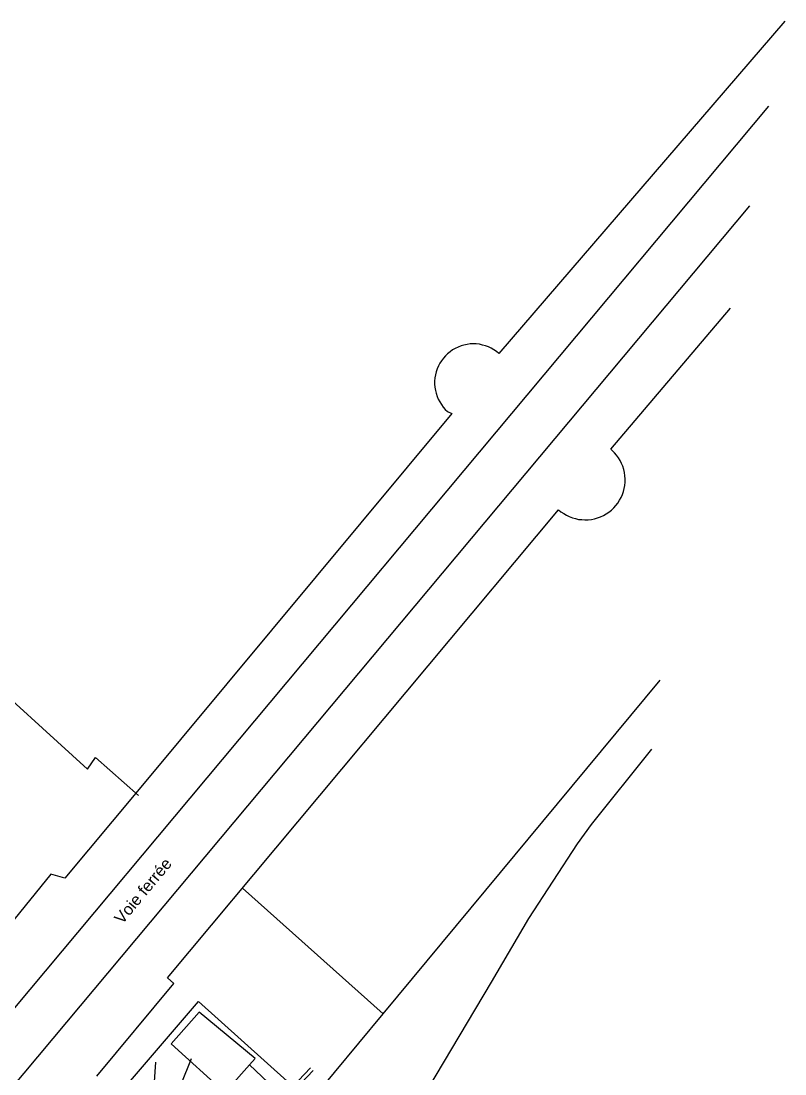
# Model space of a CAD drawing. Extents: x 0 to 613264, y -387505 to 675.
# Drawn here: x 560515 to 613264, y -237655 to -164971 of the extents above; entities that cross this region are included whole.
import ezdxf
from ezdxf.lldxf.tags import DXFTag

# ---------------------------------------------------------------- set-up
doc = ezdxf.new("R2010")
doc.units = 0
for name, color, linetype in [('DWG_280-140115-P - Général', 252, 'Continuous'), ('EDF_SSL', 252, 'Texte-Electricite'), ('prlm-VRD', 2, 'Continuous')]:
    doc.layers.add(name, color=color, linetype=linetype)
doc.layers.add('Fond topo - VOI', color=252, linetype='Continuous', lineweight=25)
doc.styles.add('2000_ARIAL', font='arial.ttf', dxfattribs={"height": 0.4})
doc.styles.add('Lignes', font='arial.ttf', dxfattribs={"height": 0.35})
tags = doc.linetypes.add('Texte-BT', pattern='A,5,-0.25,["BT",Lignes,S=1,R=0,X=0,Y=-0.18],-1.25', length=6.5).pattern_tags.tags
tags[15:16] = [DXFTag(74, 4), DXFTag(75, 0), DXFTag(340, '0'), DXFTag(46, 0.0), DXFTag(50, 0.0), DXFTag(44, 0.0), DXFTag(45, 0.0)]
tags[4:5] = [DXFTag(74, 4), DXFTag(75, 0), DXFTag(340, '0'), DXFTag(46, 0.0), DXFTag(50, 0.0), DXFTag(44, 0.0), DXFTag(45, 0.0)]
tags = doc.linetypes.add('Texte-Electricite', pattern='A,5,-0.25,["ELEC",Lignes,S=1,R=0,X=0,Y=-0.18],-1.25', length=6.5).pattern_tags.tags
tags[15:16] = [DXFTag(74, 4), DXFTag(75, 0), DXFTag(340, '0'), DXFTag(46, 0.0), DXFTag(50, 0.0), DXFTag(44, 0.0), DXFTag(45, 0.0)]
tags[4:5] = [DXFTag(74, 4), DXFTag(75, 0), DXFTag(340, '0'), DXFTag(46, 0.0), DXFTag(50, 0.0), DXFTag(44, 0.0), DXFTag(45, 0.0)]
tags = doc.linetypes.add('Texte-HT', pattern='A,5,-0.25,["HT",Lignes,S=1,R=0,X=0,Y=-0.18],-1.25', length=6.5).pattern_tags.tags
tags[15:16] = [DXFTag(74, 4), DXFTag(75, 0), DXFTag(340, '0'), DXFTag(46, 0.0), DXFTag(50, 0.0), DXFTag(44, 0.0), DXFTag(45, 0.0)]
tags[4:5] = [DXFTag(74, 4), DXFTag(75, 0), DXFTag(340, '0'), DXFTag(46, 0.0), DXFTag(50, 0.0), DXFTag(44, 0.0), DXFTag(45, 0.0)]

# ---------------------------------------------------------------- blocks, each defined once
blk = doc.blocks.new('A$C1F970F0F')
at = {"layer": 'DWG_280-140115-P - Général', "ltscale": 127}
for p, q in [((8292.8, 10490.7), (13716.8, 16972.2)), ((8480.9, 10183.3), (13586.6, 16284.5)), ((9066.5, 12474.7), (9362.9, 12213)), ((11052.8, 10704.9), (10082.3, 11572.8))]:
    blk.add_line(p, q, dxfattribs=at)
at = {"layer": 'DWG_280-140115-P - Général', "ltscale": 127, "elevation": 0, "flags": 128}
for points in [[(13828, 17559), (11853.2, 15264.5), (11836.3, 15277.9), (11818.3, 15290.4), (11800, 15301), (11780.3, 15309.8), (11760.2, 15316.7), (11739, 15322.7), (11718.6, 15327.6), (11696.6, 15329.7), (11675.4, 15330.7), (11653.8, 15329.7), (11632.9, 15326.6), (11611.6, 15321.4), (11591.4, 15317.1), (11571.5, 15308.6), (11551.3, 15299.3), (11533, 15288.4), (11515.5, 15276.5), (11498.6, 15262.4), (11483.4, 15247), (11469.5, 15232.3), (11456.9, 15214.3), (11444.3, 15196.3), (11434.8, 15177.8), (11425.9, 15158.1), (11420.1, 15137.8), (11414.9, 15116.4), (11411, 15095.7), (11408.9, 15073.7), (11408.9, 15052.4), (11411.1, 15031.6), (11414.1, 15009.7), (11419.4, 14989.3), (11425.5, 14967.8), (11433.9, 14947.8), (11443.7, 14929.7), (11455.5, 14911.2), (11468.4, 14893.5), (11482.7, 14877.6), (11498.4, 14863.4), (11528.2, 14849.6), (9344.7, 12229.6), (8854.9, 11642.3), (8758.5, 11670.8), (8007.6, 10747.3)], [(9076.3, 10275.1), (9608.6, 10914.3), (9565, 10953.1), (12264.6, 14185.9), (12281.2, 14171.6), (12300.2, 14158.8), (12319.5, 14148), (12339, 14138.2), (12359.9, 14130.2), (12381.2, 14124.1), (12402.6, 14119), (12424.5, 14117), (12446.5, 14114.8), (12469.1, 14115.6), (12491, 14118.6), (12512.2, 14122.8), (12533.7, 14128.9), (12554.6, 14137.1), (12574.5, 14145.5), (12593.8, 14156.2), (12611.5, 14169.1), (12630.4, 14182.8), (12646.5, 14198.1), (12660.9, 14214.7), (12674.2, 14231.5), (12686, 14250.7), (12696.6, 14269), (12705.6, 14289.7), (12712.6, 14310.8), (12718.7, 14332), (12721.8, 14353.8), (12724, 14375.8), (12725.1, 14398), (12723.1, 14419.8), (12720.3, 14442.7), (12715.1, 14464), (12708.1, 14485.7), (12699.7, 14505.6), (12690.2, 14525.7), (12678.5, 14544.2), (12665.5, 14561.9), (12650.5, 14579), (12635.2, 14595.1), (12624.5, 14603.3), (13452.8, 15578)], [(6988, 14246.6), (7158.1, 14069.9), (7402, 13858.7), (9011.4, 12393.5), (9066.5, 12474.7)], [(9226.9, 10145.8), (9778.3, 10789.6), (10549.2, 10098.9), (11052.8, 10704.9), (12966.4, 13009.6)]]:
    blk.add_lwpolyline(points, dxfattribs=at)
for points in [[(10130, 10352.4), (10170.1, 10396.8), (9783.9, 10717.2), (9589.1, 10499.6), (9961, 10163.5), (9985.5, 10190.5)], [(10130, 10352.4), (9985.5, 10190.5), (10257, 9952.7), (10388.5, 10110.1)]]:
    blk.add_lwpolyline(points, close=True, dxfattribs=at)
at = {"layer": 'EDF_SSL', "linetype": 'Texte-HT', "elevation": 0, "flags": 128}
for points in [[(6809.1, 11267.6), (6814.2, 11155.3), (7834.9, 8977.9), (8874.5, 9376), (8840.3, 9595.5), (9230.8, 10032.8), (9466.4, 10101.8), (9484.6, 10372.9)], [(9727, 10395.9), (9584, 10040.3), (9569.5, 9813.9), (9638.6, 9681.4), (9595.8, 8444), (9595.7, 8440.3), (9852.9, 6195.3), (9980.8, 5712), (10067.2, 4920.5), (10030, 4724), (10116.2, 3934.4), (9641.5, 2970.5), (9759.2, 1713.9)]]:
    blk.add_lwpolyline(points, dxfattribs=at)
at = {"layer": 'EDF_SSL', "linetype": 'Texte-BT', "elevation": 0, "flags": 128}
for points in [[(10153.4, 3188.1), (9911.2, 5188), (9874.1, 5490.8), (9874.1, 5490.9, 0.008202), (9817.5, 5880.2, -0.010473), (9817.4, 5881.2), (9709.8, 6783.3, -0.139337), (9711.9, 6796.8, 0.011948), (9830, 7067.6), (9684.3, 8401.4), (9730, 9465.6), (10551.5, 10333)], [(10178.2, 3191.1), (9936.1, 5191), (9898.9, 5493.9, 0.00143), (9898.9, 5494.1, 0.008203), (9842.2, 5884.2), (9734.6, 6786.3, 0.012203), (9855.5, 7064.1), (9711, 8403.2), (9756.1, 9454.5), (10570.8, 10314.8)]]:
    blk.add_lwpolyline(points, format="xyb", dxfattribs=at)
at = {"layer": 'Fond topo - VOI', "ltscale": 2, "flags": 128}
blk.add_lwpolyline([(5639.9, 14282.8), (6179.1, 13730.4, -0.005078), (6343.1, 13545.1, -0.01499), (6396.2, 13480.1, -0.008053), (6924.3, 12768.6, -0.025021), (7078.9, 12528.8, -0.013152), (7305.5, 12110, -0.016223), (7469, 11760.2, -0.000244), (7504.6, 11677, -0.000024), (7868.4, 10825.5, -0.000461), (8056.5, 10384.2, -0.000271), (8374.7, 9634.5), (8900.9, 8328), (9181.1, 7639.8), (9227.8, 7515.6, -0.019121), (9430.1, 6877.2, -0.019121), (9582.9, 6225.2, -0.006135), (9621.4, 6013.8, -0.006135), (9654.6, 5801.4), (9743.9, 5167.3), (9926.4, 3640.6), (10105.5, 2112.7), (10117.2, 2013.4)], format="xyb", dxfattribs=at)
at = {"layer": 'Fond topo - VOI', "ltscale": 2, "elevation": 0, "flags": 128}
blk.add_lwpolyline([(10132.3, 4415.2), (10118.4, 4497.3), (9948, 5763.4), (9873.6, 6268.1), (9874.4, 6379.9), (9872.5, 6471.9), (9884, 6580.7), (10541.8, 9274.8), (10903.4, 9561.6), (10986, 9616.2), (11023.8, 9660), (11055.6, 9715), (11361.5, 10185.4), (11800.7, 10924.7), (12058.8, 11363.4), (12394.4, 11878.1), (12492.1, 12012.3), (12909, 12531.8)], dxfattribs=at)
at = {"layer": 'DWG_280-140115-P - Général', "style": '2000_ARIAL'}
blk.add_text('Voie ferrée', height=80, rotation=50.33021, dxfattribs=at).set_placement((9251.1, 11318.9))

msp = doc.modelspace()

# ---------------------------------------------------------------- block references
at = {"layer": 'prlm-VRD', "xscale": 9.999999999999998, "yscale": 9.999999999999998, "zscale": 9.999999999999998}
msp.add_blockref('A$C1F970F0F', (474984.9, -340561.1, 0), dxfattribs=at)

doc.saveas('drawing.dxf')
